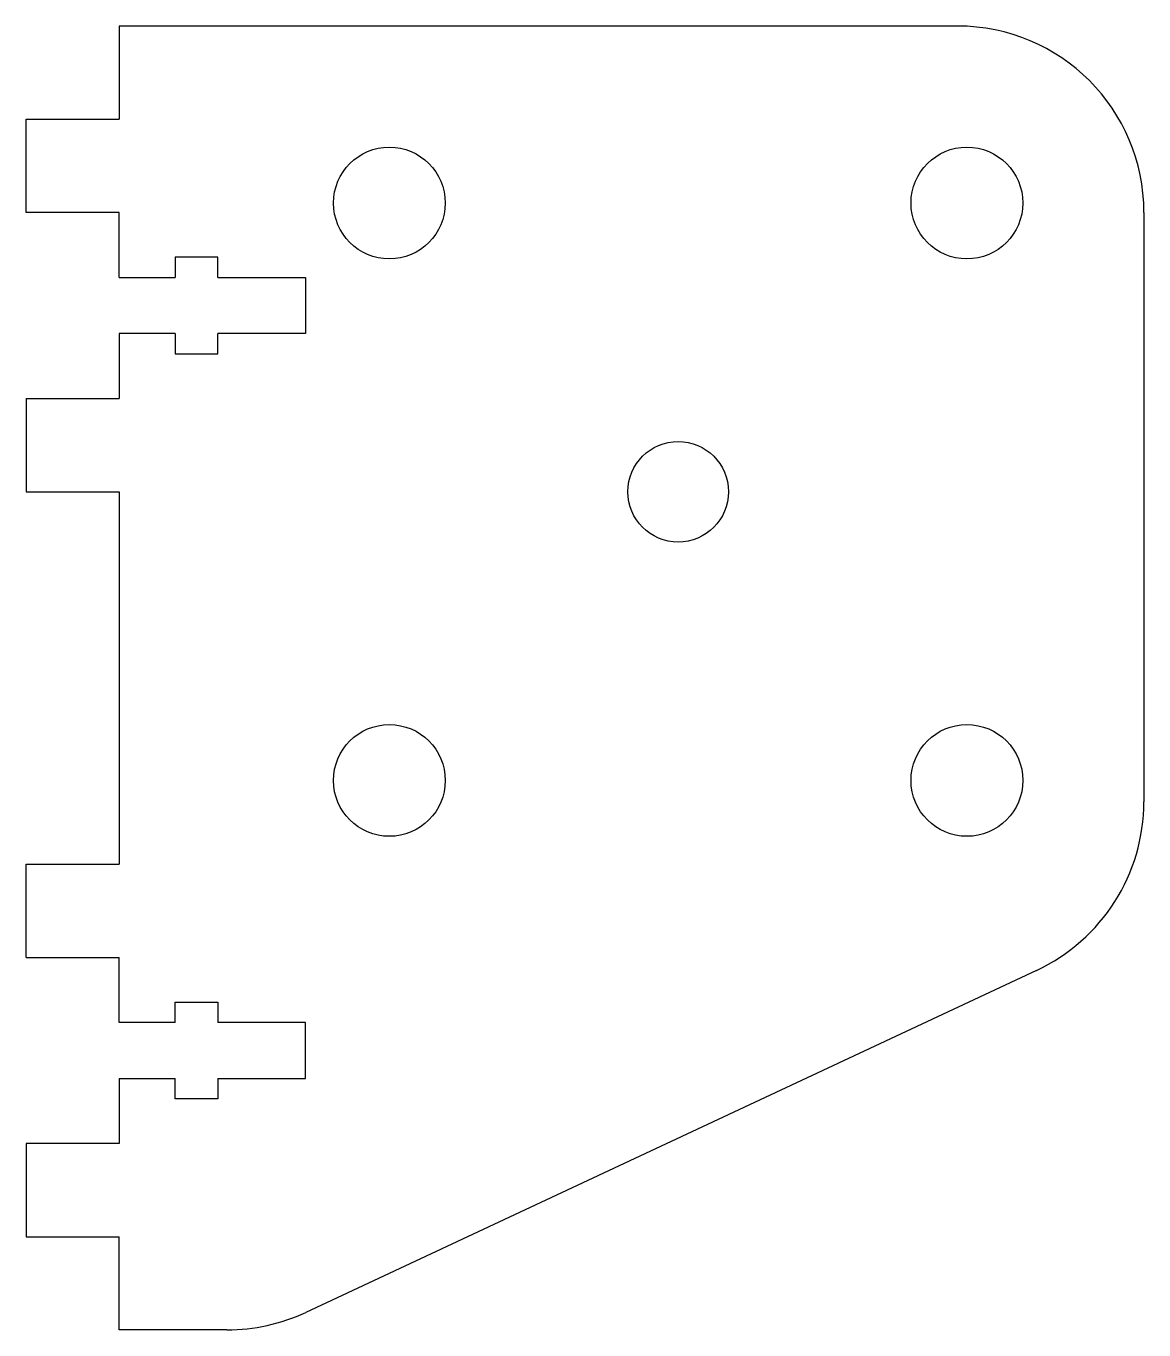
# Model space of a CAD drawing. Header units: millimetres. Extents: x -85 to -25, y 0 to 70.
import ezdxf

# ---------------------------------------------------------------- set-up
doc = ezdxf.new("R2010")
doc.units = ezdxf.units.MM

msp = doc.modelspace()

# ---------------------------------------------------------------- linework, layer by layer
at = {"color": 7, "linetype": 'Continuous', "lineweight": 25}
for p, q in [((-35, 70), (-80, 70)), ((-80, 70), (-80, 65)), ((-85, 65), (-80, 65)), ((-85, 60), (-85, 65)), ((-80, 60), (-85, 60)), ((-80, 56.5), (-80, 60)), ((-25, 60), (-25, 28.36)), ((-77, 57.6), (-77, 56.5)), ((-74.7, 57.6), (-77, 57.6)), ((-74.7, 56.5), (-74.7, 57.6)), ((-80, 56.5), (-77, 56.5)), ((-74.7, 56.5), (-70, 56.5)), ((-70, 56.5), (-70, 53.5)), ((-77, 53.5), (-80, 53.5)), ((-80, 53.5), (-80, 50)), ((-77, 53.5), (-77, 52.4)), ((-70, 53.5), (-74.7, 53.5)), ((-74.7, 52.4), (-74.7, 53.5)), ((-77, 52.4), (-74.7, 52.4)), ((-85, 50), (-80, 50)), ((-85, 50), (-85, 45)), ((-85, 45), (-80, 45)), ((-80, 45), (-80, 25)), ((-85, 25), (-80, 25)), ((-85, 20), (-85, 25)), ((-85, 20), (-80, 20)), ((-80, 16.5), (-80, 20)), ((-30.761, 19.304), (-69.985, 0.943)), ((-77, 16.5), (-77, 17.6)), ((-77, 17.6), (-74.7, 17.6)), ((-74.7, 17.6), (-74.7, 16.5)), ((-77, 16.5), (-80, 16.5)), ((-70, 16.5), (-74.7, 16.5)), ((-70, 13.5), (-70, 16.5)), ((-80, 13.5), (-77, 13.5)), ((-80, 13.5), (-80, 10)), ((-77, 12.4), (-77, 13.5)), ((-74.7, 13.5), (-70, 13.5)), ((-74.7, 13.5), (-74.7, 12.4)), ((-74.7, 12.4), (-77, 12.4)), ((-80, 10), (-85, 10)), ((-85, 10), (-85, 5)), ((-85, 5), (-80, 5)), ((-80, 0), (-80, 5)), ((-74.225, 0), (-80, 0))]:
    msp.add_line(p, q, dxfattribs=at)
for centre, radius in [((-65.5, 60.5), 3), ((-34.5, 60.5), 3), ((-50, 45), 2.7), ((-65.5, 29.5), 3), ((-34.5, 29.5), 3)]:
    msp.add_circle(centre, radius, dxfattribs=at)
for centre, start, end in [((-35, 60), 0, 90), ((-35, 28.36), 295.08359, 0), ((-74.225, 10), 270, 295.08359)]:
    msp.add_arc(centre, 10, start, end, dxfattribs=at)

doc.saveas('drawing.dxf')
